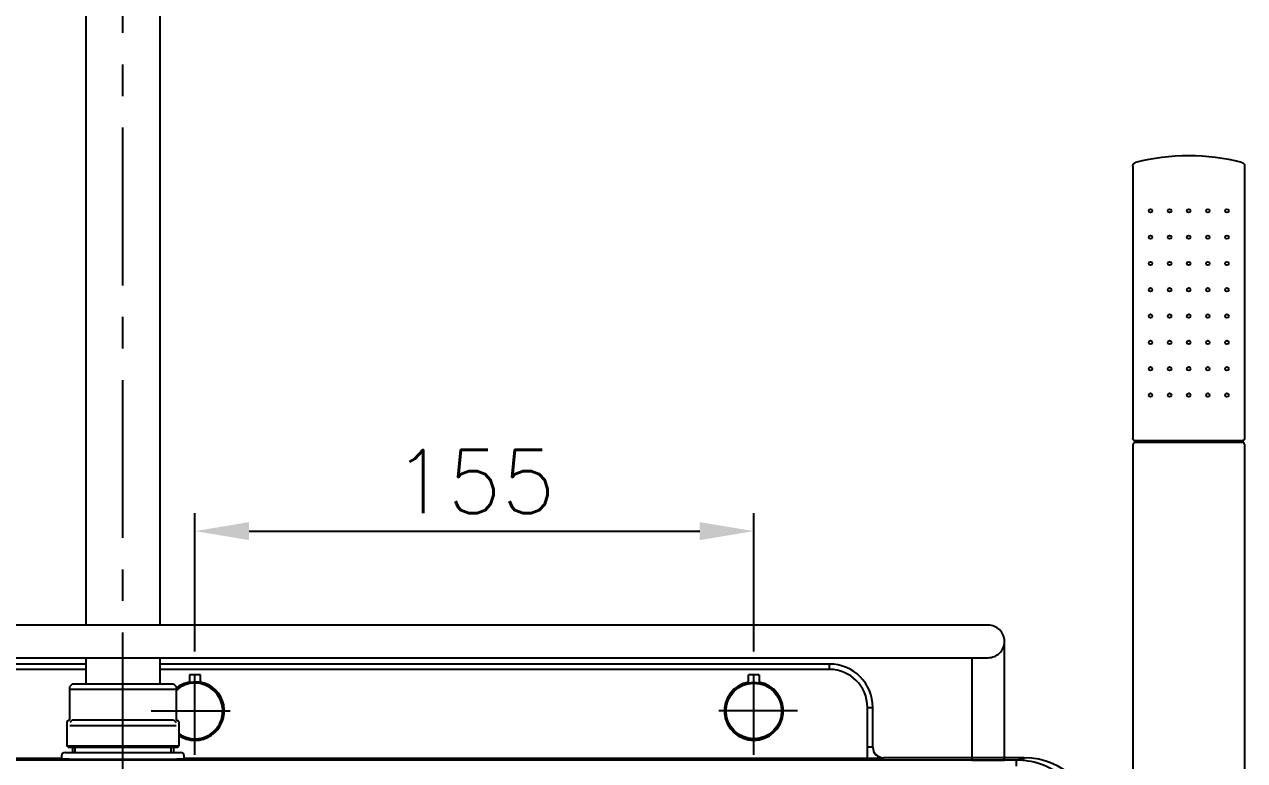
# Model space of a CAD drawing. Extents: x 39521 to 39941, y -9225 to -8631.
# Drawn here: x 39645.3 to 39713, y -9069.5 to -9028.7 of the extents above; entities that cross this region are included whole.
import ezdxf

# ---------------------------------------------------------------- set-up
doc = ezdxf.new("R2010")
doc.units = 0
doc.header["$LTSCALE"] = 7
doc.header["$MEASUREMENT"] = 0
doc.linetypes.add('CENTER', pattern=[2, 1.25, -0.25, 0.25, -0.25])
doc.layers.get('0').update_dxf_attribs({"color": 2, "linetype": 'CONTINUOUS'})
for name, color, linetype in [('00_COMPONENTS', 7, 'CONTINUOUS'), ('CL', 1, 'CENTER'), ('D', 2, 'CONTINUOUS'), ('DWG', 7, 'CONTINUOUS')]:
    doc.layers.add(name, color=color, linetype=linetype)
doc.styles.add('GHS', font='ROMANS.shx', dxfattribs={"bigfont": 'GHS.shx'})

msp = doc.modelspace()

# ---------------------------------------------------------------- linework, layer by layer
at = {"color": 7, "linetype": 'Continuous'}
for p, q in [((39648.751, -8872.823), (39648.751, -9061.97)), ((39652.851, -8872.823), (39652.851, -9061.97)), ((39706.825, -9036.504), (39706.825, -9051.622)), ((39713.024, -9036.504), (39713.024, -9051.622)), ((39706.825, -9051.942), (39706.825, -9077.322)), ((39706.925, -9051.722), (39712.924, -9051.722)), ((39706.925, -9051.722), (39706.925, -9051.842)), ((39712.925, -9051.842), (39706.925, -9051.842)), ((39712.925, -9051.722), (39712.925, -9051.842)), ((39713.025, -9051.942), (39713.025, -9077.6)), ((39648.751, -9063.77), (39648.751, -9065.223)), ((39652.851, -9063.77), (39652.851, -9065.223))]:
    msp.add_line(p, q, dxfattribs=at)
for centre in [(39707.805, -9038.989), (39708.865, -9038.989), (39709.925, -9038.989), (39710.985, -9038.989), (39712.045, -9038.989), (39707.805, -9040.449), (39708.865, -9040.449), (39709.925, -9040.449), (39710.985, -9040.449), (39712.045, -9040.449), (39707.805, -9041.909), (39708.865, -9041.909), (39709.925, -9041.909), (39710.985, -9041.909), (39712.045, -9041.909), (39707.805, -9043.369), (39708.865, -9043.369), (39709.925, -9043.369), (39710.985, -9043.369), (39712.045, -9043.369), (39707.805, -9044.829), (39708.865, -9044.829), (39709.925, -9044.829), (39710.985, -9044.829), (39712.045, -9044.829), (39707.805, -9046.289), (39708.865, -9046.289), (39709.925, -9046.289), (39710.985, -9046.289), (39712.045, -9046.289), (39707.805, -9047.749), (39708.865, -9047.749), (39709.925, -9047.749), (39710.985, -9047.749), (39712.045, -9047.749), (39707.805, -9049.209), (39708.865, -9049.209), (39709.925, -9049.209), (39710.985, -9049.209), (39712.045, -9049.209)]:
    msp.add_circle(centre, 0.1, dxfattribs=at)
for centre, radius, start, end in [((39709.925, -9047.942), 12, 75.77591, 104.22409), ((39706.925, -9051.942), 0.1, 90, 180), ((39712.925, -9051.942), 0.1, 0, 90)]:
    msp.add_arc(centre, radius, start, end, dxfattribs=at)
for points in [[(39706.825, -9036.504), (39706.827, -9036.481)], [(39706.827, -9036.481), (39706.836, -9036.439), (39706.868, -9036.381), (39706.916, -9036.337), (39706.935, -9036.326)], [(39706.935, -9036.326), (39706.976, -9036.31)], [(39712.873, -9036.31), (39712.895, -9036.317)], [(39712.895, -9036.317), (39712.934, -9036.337), (39712.982, -9036.381), (39713.013, -9036.439), (39713.023, -9036.481)], [(39713.023, -9036.481), (39713.024, -9036.504)], [(39706.826, -9051.635), (39706.825, -9051.622)], [(39706.912, -9051.721), (39706.887, -9051.715), (39706.855, -9051.693), (39706.833, -9051.66), (39706.826, -9051.635)], [(39713.023, -9051.635), (39713.017, -9051.66), (39712.995, -9051.693), (39712.962, -9051.715), (39712.95, -9051.719)], [(39713.024, -9051.622), (39713.023, -9051.635)], [(39706.925, -9051.722), (39706.912, -9051.721)], [(39712.95, -9051.719), (39712.924, -9051.722)]]:
    msp.add_spline(points, degree=3, dxfattribs=at)
at = {"layer": '00_COMPONENTS', "color": 7, "linetype": 'Continuous'}
for p, q in [((39648.001, -9067.223), (39647.851, -9067.373)), ((39648.001, -9067.223), (39653.601, -9067.223)), ((39653.601, -9067.223), (39653.751, -9067.373)), ((39647.851, -9067.523), (39653.751, -9067.523))]:
    msp.add_line(p, q, dxfattribs=at)
at = {"layer": 'CL'}
msp.add_line((39650.801, -9099.123), (39650.801, -8839.163), dxfattribs=at)
at = {"layer": 'CL', "ltscale": 0.5}
for p, q in [((39654.801, -9069.153), (39654.801, -9064.293)), ((39685.802, -9069.153), (39685.802, -9064.293)), ((39652.371, -9066.723), (39657.231, -9066.723)), ((39688.232, -9066.723), (39683.372, -9066.723))]:
    msp.add_line(p, q, dxfattribs=at)
at = {"layer": 'D'}
for p, q in [((39654.801, -9063.423), (39654.801, -9055.751)), ((39685.802, -9063.423), (39685.802, -9055.751)), ((39657.801, -9056.751), (39682.802, -9056.751)), ((39697.902, -9069.45), (39699.702, -9069.45))]:
    msp.add_line(p, q, dxfattribs=at)
for points in [[(39657.801, -9056.251), (39657.801, -9057.251), (39654.801, -9056.751)], [(39682.802, -9056.251), (39682.802, -9057.251), (39685.802, -9056.751)]]:
    msp.add_solid(points, dxfattribs=at)
at = {"layer": 'DWG'}
for p, q in [((39677.496, -9061.97), (39602.802, -9061.97)), ((39698.802, -9061.97), (39677.496, -9061.97)), ((39699.702, -9069.45), (39699.702, -9062.871)), ((39602.802, -9063.77), (39677.213, -9063.77)), ((39677.213, -9063.77), (39698.802, -9063.77)), ((39697.902, -9063.77), (39697.902, -9069.45)), ((39648.751, -9064.123), (39611.601, -9064.123)), ((39648.751, -9064.423), (39611.601, -9064.423)), ((39690.001, -9064.123), (39652.851, -9064.123)), ((39690.001, -9064.423), (39652.851, -9064.423)), ((39690.001, -9064.423), (39690.001, -9064.123)), ((39648.001, -9065.223), (39647.851, -9065.373)), ((39648.001, -9065.223), (39653.601, -9065.223)), ((39653.601, -9065.223), (39653.751, -9065.373)), ((39654.501, -9064.723), (39654.501, -9065.153)), ((39655.101, -9064.723), (39654.501, -9064.723)), ((39655.101, -9065.153), (39655.101, -9064.723)), ((39685.502, -9065.153), (39685.502, -9064.723)), ((39686.102, -9064.723), (39685.502, -9064.723)), ((39686.102, -9064.723), (39686.102, -9065.153)), ((39647.851, -9067.223), (39647.851, -9065.373)), ((39647.851, -9065.523), (39653.751, -9065.523)), ((39653.751, -9065.373), (39653.751, -9067.223)), ((39692.101, -9066.523), (39692.401, -9066.523)), ((39692.101, -9069.338), (39692.101, -9066.523)), ((39692.401, -9068.734), (39692.401, -9066.523)), ((39647.851, -9067.223), (39647.701, -9067.309)), ((39653.901, -9067.309), (39653.751, -9067.223)), ((39647.701, -9067.309), (39647.701, -9068.663)), ((39653.901, -9067.309), (39653.901, -9068.663)), ((39647.401, -9069.223), (39647.401, -9069.401)), ((39647.601, -9069.023), (39654.001, -9069.023)), ((39647.761, -9068.723), (39647.701, -9068.663)), ((39647.701, -9068.663), (39653.901, -9068.663)), ((39647.761, -9068.723), (39653.841, -9068.723)), ((39648.001, -9068.723), (39648.001, -9069.023)), ((39648.141, -9068.723), (39648.141, -9069.023)), ((39653.461, -9068.723), (39653.461, -9069.023)), ((39653.601, -9068.723), (39653.601, -9069.023)), ((39653.841, -9068.723), (39653.901, -9068.663)), ((39654.201, -9069.401), (39654.201, -9069.223)), ((39700.377, -9069.45), (39601.225, -9069.45)), ((39609.501, -9069.338), (39647.401, -9069.338)), ((39647.255, -9069.397), (39647.253, -9069.397)), ((39647.299, -9069.399), (39647.282, -9069.399)), ((39647.333, -9069.4), (39647.299, -9069.399)), ((39647.47, -9069.402), (39647.392, -9069.401)), ((39647.568, -9069.404), (39647.47, -9069.402)), ((39647.687, -9069.405), (39647.568, -9069.404)), ((39647.828, -9069.406), (39647.687, -9069.405)), ((39647.992, -9069.407), (39647.828, -9069.406)), ((39648.182, -9069.409), (39647.992, -9069.407)), ((39648.396, -9069.41), (39648.182, -9069.409)), ((39648.635, -9069.411), (39648.396, -9069.41)), ((39648.898, -9069.412), (39648.635, -9069.411)), ((39649.185, -9069.413), (39648.898, -9069.412)), ((39649.494, -9069.413), (39649.185, -9069.413)), ((39649.822, -9069.414), (39649.494, -9069.413)), ((39650.438, -9069.414), (39649.822, -9069.414)), ((39650.801, -9069.415), (39650.438, -9069.414)), ((39651.226, -9069.414), (39650.801, -9069.415)), ((39651.565, -9069.414), (39651.226, -9069.414)), ((39651.885, -9069.414), (39651.565, -9069.414)), ((39652.183, -9069.413), (39651.885, -9069.414)), ((39652.547, -9069.412), (39652.183, -9069.413)), ((39652.87, -9069.411), (39652.547, -9069.412)), ((39653.154, -9069.41), (39652.87, -9069.411)), ((39653.399, -9069.409), (39653.154, -9069.41)), ((39653.607, -9069.407), (39653.399, -9069.409)), ((39653.783, -9069.406), (39653.607, -9069.407)), ((39653.93, -9069.405), (39653.783, -9069.406)), ((39654.051, -9069.404), (39653.93, -9069.405)), ((39654.148, -9069.402), (39654.051, -9069.404)), ((39654.223, -9069.401), (39654.148, -9069.402)), ((39654.201, -9069.338), (39692.101, -9069.338)), ((39654.267, -9069.4), (39654.223, -9069.401)), ((39654.301, -9069.399), (39654.267, -9069.4)), ((39654.318, -9069.399), (39654.301, -9069.399)), ((39654.332, -9069.398), (39654.318, -9069.399)), ((39700.8, -9069.323), (39693.001, -9069.323)), ((39693.001, -9069.334), (39693.001, -9069.323)), ((39700.377, -9069.45), (39700.8, -9069.323)), ((39700.377, -9069.788), (39700.377, -9069.45))]:
    msp.add_line(p, q, dxfattribs=at)
for points in [[(39647.282, -9069.399), (39647.269, -9069.398), (39647.263, -9069.398), (39647.259, -9069.398), (39647.255, -9069.397)], [(39647.392, -9069.401), (39647.346, -9069.4), (39647.333, -9069.4)], [(39654.35, -9069.397), (39654.35, -9069.397), (39654.348, -9069.397), (39654.346, -9069.398), (39654.342, -9069.398), (39654.337, -9069.398), (39654.332, -9069.398)]]:
    msp.add_lwpolyline(points, dxfattribs=at)
for radius in [1.6, 1.543]:
    msp.add_circle((39685.802, -9066.723), radius, dxfattribs=at)
for centre, radius, start, end in [((39698.802, -9062.87), 0.9, 359.99691, 90.00251), ((39698.802, -9062.87), 0.9, 269.99749, 0.00309), ((39690.001, -9066.523), 2.4, 0, 90), ((39690.001, -9066.523), 2.1, 0, 90), ((39654.801, -9066.723), 1.63, 100.6057, 130.48766), ((39654.801, -9066.723), 1.6, 235.73425, 131.09916), ((39654.801, -9066.723), 1.543, 234.29366, 132.89251), ((39654.801, -9066.723), 1.63, 236.4538, 79.3943), ((39685.802, -9066.723), 1.63, 100.60584, 79.39445), ((39647.601, -9069.223), 0.2, 90, 180), ((39654.001, -9069.223), 0.2, 0, 90), ((39693.001, -9068.734), 0.6, 180.00039, 270.00039), ((39652.366, -8886.647), 182.765, 270.24976, 270.42854), ((39653.34, -9010.278), 59.129, 270.3803, 270.76564), ((39653.859, -9049.282), 20.123, 270.77243, 271.02806), ((39654.254, -9067.474), 1.926, 271.8016, 272.38719), ((39654.285, -9068.253), 1.146, 272.43024, 272.56924), ((39700.376, -9073.458), 4.008, 83.43091, 89.99651)]:
    msp.add_arc(centre, radius, start, end, dxfattribs=at)
for centre, major_axis, ratio, start_param, end_param in [((39693.001, -9068.723), (0, -0.6), 0.999986, -1.570796, 0), ((39700.8, -9073.323), (3.832, 1.149), 0.999834, -0.291386, 1.279319)]:
    msp.add_ellipse(centre, major_axis=major_axis, ratio=ratio, start_param=start_param, end_param=end_param, dxfattribs=at)
for points, knots in [([(39692.401, -9068.734), (39692.401, -9068.736), (39692.388, -9068.733), (39692.376, -9068.737), (39692.346, -9068.736), (39692.293, -9068.738), (39692.209, -9068.738), (39692.139, -9068.738), (39692.101, -9068.738)], [0, 0, 0, 0, 0.019468, 0.076411, 0.168806, 0.293166, 0.617399, 1, 1, 1, 1]), ([(39650.801, -9069.415), (39649.898, -9069.415), (39649.628, -9069.418), (39647.017, -9069.402), (39647.285, -9069.393)], [0, 0, 0, 0, 0.770536, 1, 1, 1, 1]), ([(39647.285, -9069.393), (39647.291, -9069.393), (39647.321, -9069.392), (39647.351, -9069.391), (39647.375, -9069.391)], [0, 0, 0, 0, 0.20033, 1, 1, 1, 1]), ([(39651.652, -9069.414), (39651.582, -9069.414), (39651.298, -9069.414), (39651.014, -9069.415), (39650.801, -9069.415)], [0, 0, 0, 0, 0.247001, 1, 1, 1, 1]), ([(39652.454, -9069.412), (39652.39, -9069.413), (39652.122, -9069.413), (39651.855, -9069.414), (39651.652, -9069.414)], [0, 0, 0, 0, 0.240902, 1, 1, 1, 1]), ([(39653.162, -9069.41), (39653.107, -9069.41), (39652.871, -9069.411), (39652.635, -9069.412), (39652.454, -9069.412)], [0, 0, 0, 0, 0.233871, 1, 1, 1, 1]), ([(39654.314, -9069.399), (39654.308, -9069.399), (39654.277, -9069.4), (39654.245, -9069.401), (39654.22, -9069.401)], [0, 0, 0, 0, 0.200007, 1, 1, 1, 1]), ([(39654.224, -9069.391), (39654.25, -9069.391), (39654.296, -9069.393), (39654.332, -9069.392), (39654.37, -9069.397), (39654.344, -9069.398), (39654.337, -9069.398)], [0, 0, 0, 0, 0.497706, 0.782981, 0.853532, 1, 1, 1, 1]), ([(39692.101, -9069.338), (39692.215, -9069.338), (39692.382, -9069.338), (39692.594, -9069.338), (39692.729, -9069.337), (39692.839, -9069.336), (39692.915, -9069.336), (39692.958, -9069.335), (39692.982, -9069.336), (39692.991, -9069.333), (39693.001, -9069.335), (39693.001, -9069.334)], [0, 0, 0, 0, 0.382701, 0.555544, 0.707021, 0.8314, 0.923796, 0.956873, 0.980713, 0.995137, 1, 1, 1, 1]), ([(39704.375, -9073.312), (39704.359, -9072.841), (39704.157, -9071.896), (39703.38, -9070.68), (39702.229, -9069.808), (39701.303, -9069.53), (39700.835, -9069.476)], [0, 0, 0, 0, 0.249901, 0.49991, 0.749997, 1, 1, 1, 1])]:
    msp.add_open_spline(points, degree=3, knots=knots, dxfattribs=at)

# ---------------------------------------------------------------- texts
at = {"layer": 'D', "insert": (39670.301, -9054.001), "char_height": 3.5, "attachment_point": 5, "style": 'GHS'}
msp.add_mtext('\\A1;155', dxfattribs=at)

doc.saveas('drawing.dxf')
